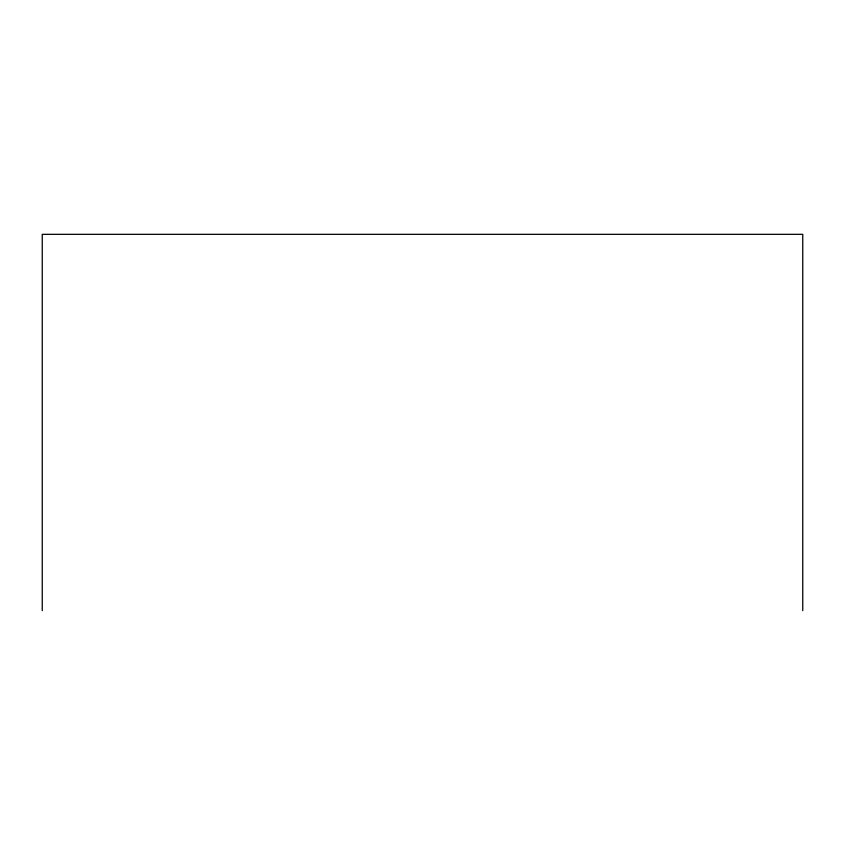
<?xml version="1.0" encoding="UTF-8"?>
<svg xmlns="http://www.w3.org/2000/svg" width="845" height="845" viewBox="0 0 845 845"><rect width="100%" height="100%" fill="white"/><g stroke="black" fill="none" stroke-linecap="round" stroke-linejoin="round"><path stroke-width="1.27" d="M802.75 610.671L802.75 234.329L42.25 234.329L42.25 610.671"/></g></svg>
